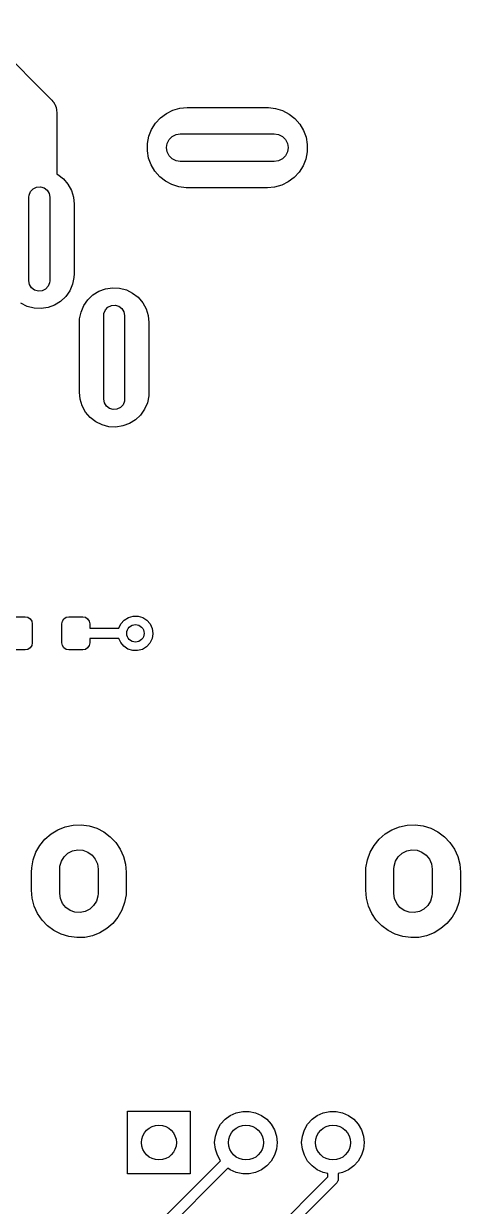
# Model space of a CAD drawing. Extents: x 74 to 208, y -143 to -31.
# Drawn here: x 191.73 to 204.28, y -65.34 to -31.4 of the extents above; entities that cross this region are included whole.
import ezdxf

# ---------------------------------------------------------------- set-up
doc = ezdxf.new("R2010")
doc.units = 0
doc.layers.add('BLACK', color=7, linetype='CONTINUOUS')

msp = doc.modelspace()

# ---------------------------------------------------------------- linework, layer by layer
at = {"layer": 'BLACK', "linetype": 'CONTINUOUS'}
for p, q in [((190.346, -31.3964), (192.538, -33.5884)), ((192.538, -33.5884), (192.542, -33.5928)), ((192.542, -33.5928), (192.572, -33.634)), ((192.572, -33.634), (192.605, -33.6726)), ((192.605, -33.6726), (192.614, -33.691)), ((192.614, -33.691), (192.625, -33.7073)), ((192.625, -33.7073), (192.643, -33.7552)), ((192.643, -33.7552), (192.664, -33.8017)), ((192.664, -33.8017), (192.667, -33.8216)), ((192.667, -33.8216), (192.674, -33.8406)), ((192.674, -33.8406), (192.677, -33.8915)), ((192.677, -33.8915), (192.684, -33.942)), ((192.684, -33.942), (192.684, -35.7122)), ((195.833, -33.9745), (196.022, -33.8814)), ((196.022, -33.8814), (196.224, -33.8243)), ((196.224, -33.8243), (196.434, -33.805)), ((196.434, -33.805), (198.734, -33.805)), ((198.734, -33.805), (198.764, -33.8054)), ((198.764, -33.8054), (198.973, -33.8301)), ((198.973, -33.8301), (199.174, -33.8925)), ((199.174, -33.8925), (199.36, -33.9905)), ((195.409, -34.4329), (195.522, -34.2549)), ((195.522, -34.2549), (195.665, -34.1004)), ((195.665, -34.1004), (195.833, -33.9745)), ((199.36, -33.9905), (199.526, -34.1208)), ((199.526, -34.1208), (199.664, -34.279)), ((199.664, -34.279), (199.772, -34.4599)), ((195.331, -34.6284), (195.409, -34.4329)), ((195.999, -34.6314), (196.11, -34.5746)), ((196.11, -34.5746), (196.234, -34.555)), ((196.234, -34.555), (198.934, -34.555)), ((198.934, -34.555), (199.058, -34.5746)), ((199.058, -34.5746), (199.169, -34.6314)), ((199.772, -34.4599), (199.845, -34.6574)), ((195.288, -35.0452), (195.29, -34.8348)), ((195.29, -34.8348), (195.331, -34.6284)), ((195.834, -34.955), (195.854, -34.8314)), ((195.854, -35.0786), (195.834, -34.955)), ((195.854, -34.8314), (195.91, -34.7199)), ((195.91, -34.7199), (195.999, -34.6314)), ((199.169, -34.6314), (199.258, -34.7199)), ((199.258, -34.7199), (199.314, -34.8314)), ((199.314, -34.8314), (199.334, -34.955)), ((199.334, -34.955), (199.314, -35.0786)), ((199.845, -34.6574), (199.88, -34.8648)), ((199.88, -34.8648), (199.878, -35.0752)), ((195.323, -35.2526), (195.288, -35.0452)), ((195.396, -35.4501), (195.323, -35.2526)), ((195.91, -35.1901), (195.854, -35.0786)), ((195.999, -35.2786), (195.91, -35.1901)), ((196.11, -35.3354), (195.999, -35.2786)), ((199.169, -35.2786), (199.058, -35.3354)), ((199.258, -35.1901), (199.169, -35.2786)), ((199.314, -35.0786), (199.258, -35.1901)), ((199.837, -35.2816), (199.759, -35.4771)), ((199.878, -35.0752), (199.837, -35.2816)), ((195.504, -35.631), (195.396, -35.4501)), ((195.642, -35.7892), (195.504, -35.631)), ((196.234, -35.355), (196.11, -35.3354)), ((198.934, -35.355), (196.234, -35.355)), ((199.058, -35.3354), (198.934, -35.355)), ((199.759, -35.4771), (199.646, -35.6551)), ((192.684, -35.7122), (192.714, -35.727)), ((192.714, -35.727), (192.874, -35.8508)), ((192.874, -35.8508), (193.005, -36.0043)), ((195.808, -35.9195), (195.642, -35.7892)), ((195.994, -36.0175), (195.808, -35.9195)), ((199.335, -35.9355), (199.146, -36.0286)), ((199.504, -35.8096), (199.335, -35.9355)), ((199.646, -35.6551), (199.504, -35.8096)), ((191.884, -36.375), (191.89, -36.3167)), ((191.89, -36.3167), (191.93, -36.2147)), ((191.93, -36.2147), (192.005, -36.1342)), ((192.005, -36.1342), (192.104, -36.0859)), ((192.104, -36.0859), (192.213, -36.0764)), ((192.213, -36.0764), (192.319, -36.107)), ((192.319, -36.107), (192.406, -36.1735)), ((192.406, -36.1735), (192.464, -36.267)), ((192.464, -36.267), (192.484, -36.375)), ((193.005, -36.0043), (193.103, -36.1811)), ((193.103, -36.1811), (193.164, -36.3739)), ((196.195, -36.0799), (195.994, -36.0175)), ((196.404, -36.1046), (196.195, -36.0799)), ((196.434, -36.105), (196.404, -36.1046)), ((198.734, -36.105), (196.434, -36.105)), ((198.944, -36.0857), (198.734, -36.105)), ((199.146, -36.0286), (198.944, -36.0857)), ((191.884, -38.775), (191.884, -36.375)), ((192.484, -36.375), (192.484, -38.775)), ((193.164, -36.3739), (193.184, -36.575)), ((193.184, -36.575), (193.184, -38.575)), ((193.179, -38.6795), (193.137, -38.8774)), ((193.184, -38.575), (193.179, -38.6795)), ((191.904, -38.883), (191.884, -38.775)), ((191.962, -38.9765), (191.904, -38.883)), ((192.049, -39.043), (191.962, -38.9765)), ((192.363, -39.0158), (192.264, -39.0641)), ((192.438, -38.9353), (192.363, -39.0158)), ((192.478, -38.8333), (192.438, -38.9353)), ((192.484, -38.775), (192.478, -38.8333)), ((193.137, -38.8774), (193.057, -39.0629)), ((193.896, -39.0762), (194.085, -39.0064)), ((194.085, -39.0064), (194.285, -38.9762)), ((194.285, -38.9762), (194.487, -38.9868)), ((194.487, -38.9868), (194.683, -39.0377)), ((192.155, -39.0736), (192.049, -39.043)), ((192.264, -39.0641), (192.155, -39.0736)), ((192.794, -39.3673), (192.622, -39.4738)), ((192.941, -39.2284), (192.794, -39.3673)), ((193.057, -39.0629), (192.941, -39.2284)), ((193.461, -39.4871), (193.577, -39.3216)), ((193.577, -39.3216), (193.724, -39.1827)), ((193.724, -39.1827), (193.896, -39.0762)), ((194.683, -39.0377), (194.864, -39.127)), ((194.864, -39.127), (195.024, -39.2508)), ((195.024, -39.2508), (195.155, -39.4043)), ((191.835, -39.5123), (191.654, -39.423)), ((192.031, -39.5632), (191.835, -39.5123)), ((192.233, -39.5738), (192.031, -39.5632)), ((192.433, -39.5436), (192.233, -39.5738)), ((192.622, -39.4738), (192.433, -39.5436)), ((193.339, -39.8705), (193.381, -39.6726)), ((193.381, -39.6726), (193.461, -39.4871)), ((194.04, -39.7167), (194.08, -39.6147)), ((194.08, -39.6147), (194.155, -39.5342)), ((194.155, -39.5342), (194.254, -39.4859)), ((194.254, -39.4859), (194.363, -39.4764)), ((194.363, -39.4764), (194.469, -39.507)), ((194.469, -39.507), (194.556, -39.5735)), ((194.556, -39.5735), (194.614, -39.667)), ((194.614, -39.667), (194.634, -39.775)), ((195.155, -39.4043), (195.253, -39.5811)), ((195.253, -39.5811), (195.314, -39.7739)), ((193.334, -39.975), (193.339, -39.8705)), ((193.334, -41.975), (193.334, -39.975)), ((194.034, -39.775), (194.04, -39.7167)), ((194.034, -42.175), (194.034, -39.775)), ((194.634, -39.775), (194.634, -42.175)), ((195.314, -39.7739), (195.334, -39.975)), ((195.334, -39.975), (195.334, -41.975)), ((193.354, -42.1761), (193.334, -41.975)), ((195.329, -42.0795), (195.287, -42.2774)), ((195.334, -41.975), (195.329, -42.0795)), ((193.415, -42.3689), (193.354, -42.1761)), ((193.513, -42.5457), (193.415, -42.3689)), ((194.054, -42.283), (194.034, -42.175)), ((194.112, -42.3765), (194.054, -42.283)), ((194.199, -42.443), (194.112, -42.3765)), ((194.513, -42.4158), (194.414, -42.4641)), ((194.588, -42.3353), (194.513, -42.4158)), ((194.628, -42.2333), (194.588, -42.3353)), ((194.634, -42.175), (194.628, -42.2333)), ((195.287, -42.2774), (195.207, -42.4629)), ((193.644, -42.6992), (193.513, -42.5457)), ((193.804, -42.823), (193.644, -42.6992)), ((194.305, -42.4736), (194.199, -42.443)), ((194.414, -42.4641), (194.305, -42.4736)), ((194.944, -42.7673), (194.772, -42.8738)), ((195.091, -42.6284), (194.944, -42.7673)), ((195.207, -42.4629), (195.091, -42.6284)), ((193.985, -42.9123), (193.804, -42.823)), ((194.181, -42.9632), (193.985, -42.9123)), ((194.383, -42.9738), (194.181, -42.9632)), ((194.583, -42.9436), (194.383, -42.9738)), ((194.772, -42.8738), (194.583, -42.9436)), ((191.38, -48.42), (191.78, -48.42)), ((191.78, -48.42), (191.857, -48.4352)), ((191.857, -48.4352), (191.921, -48.4786)), ((191.921, -48.4786), (191.965, -48.5435)), ((192.845, -48.5435), (192.889, -48.4786)), ((192.889, -48.4786), (192.953, -48.4352)), ((192.953, -48.4352), (193.03, -48.42)), ((193.03, -48.42), (193.43, -48.42)), ((193.43, -48.42), (193.507, -48.4352)), ((193.507, -48.4352), (193.571, -48.4786)), ((193.571, -48.4786), (193.615, -48.5435)), ((194.527, -48.6205), (194.621, -48.5142)), ((194.621, -48.5142), (194.741, -48.4386)), ((194.741, -48.4386), (194.877, -48.3996)), ((194.877, -48.3996), (195.019, -48.4005)), ((195.019, -48.4005), (195.155, -48.4411)), ((195.155, -48.4411), (195.274, -48.5182)), ((195.274, -48.5182), (195.366, -48.6256)), ((191.965, -48.5435), (191.98, -48.62)), ((191.98, -48.62), (191.98, -49.17)), ((192.83, -48.62), (192.845, -48.5435)), ((192.83, -49.17), (192.83, -48.62)), ((193.615, -48.5435), (193.63, -48.62)), ((193.63, -48.62), (193.63, -48.745)), ((193.63, -48.745), (194.469, -48.745)), ((194.469, -48.745), (194.527, -48.6205)), ((195.366, -48.6256), (195.425, -48.7547)), ((195.425, -48.7547), (195.445, -48.895)), ((191.98, -49.17), (191.965, -49.2465)), ((192.845, -49.2465), (192.83, -49.17)), ((193.63, -49.17), (193.615, -49.2465)), ((194.47, -49.045), (193.63, -49.045)), ((193.63, -49.045), (193.63, -49.17)), ((194.521, -49.1592), (194.47, -49.045)), ((194.612, -49.2677), (194.521, -49.1592)), ((195.36, -49.1746), (195.264, -49.2797)), ((195.421, -49.047), (195.36, -49.1746)), ((195.445, -48.9072), (195.421, -49.047)), ((195.445, -48.895), (195.445, -48.9072)), ((191.78, -49.37), (191.38, -49.37)), ((191.857, -49.3548), (191.78, -49.37)), ((191.921, -49.3114), (191.857, -49.3548)), ((191.965, -49.2465), (191.921, -49.3114)), ((192.889, -49.3114), (192.845, -49.2465)), ((192.953, -49.3548), (192.889, -49.3114)), ((193.03, -49.37), (192.953, -49.3548)), ((193.43, -49.37), (193.03, -49.37)), ((193.507, -49.3548), (193.43, -49.37)), ((193.571, -49.3114), (193.507, -49.3548)), ((193.615, -49.2465), (193.571, -49.3114)), ((194.73, -49.3463), (194.612, -49.2677)), ((194.865, -49.3886), (194.73, -49.3463)), ((195.007, -49.3912), (194.865, -49.3886)), ((195.144, -49.3539), (195.007, -49.3912)), ((195.264, -49.2797), (195.144, -49.3539)), ((192.519, -54.6511), (192.715, -54.5318)), ((192.715, -54.5318), (192.929, -54.4474)), ((192.929, -54.4474), (193.154, -54.4001)), ((193.154, -54.4001), (193.384, -54.3915)), ((193.384, -54.3915), (193.612, -54.4217)), ((193.612, -54.4217), (193.832, -54.4899)), ((193.832, -54.4899), (194.037, -54.5941)), ((194.037, -54.5941), (194.221, -54.7314)), ((202.119, -54.6511), (202.315, -54.5318)), ((202.315, -54.5318), (202.529, -54.4474)), ((202.529, -54.4474), (202.754, -54.4001)), ((202.754, -54.4001), (202.984, -54.3915)), ((202.984, -54.3915), (203.212, -54.4217)), ((203.212, -54.4217), (203.432, -54.4899)), ((203.432, -54.4899), (203.637, -54.5941)), ((203.637, -54.5941), (203.821, -54.7314)), ((192.085, -55.1795), (192.199, -54.9797)), ((192.199, -54.9797), (192.345, -54.8019)), ((192.345, -54.8019), (192.519, -54.6511)), ((194.221, -54.7314), (194.38, -54.8978)), ((194.38, -54.8978), (194.508, -55.0886)), ((201.685, -55.1795), (201.799, -54.9797)), ((201.799, -54.9797), (201.945, -54.8019)), ((201.945, -54.8019), (202.119, -54.6511)), ((203.821, -54.7314), (203.98, -54.8978)), ((203.98, -54.8978), (204.108, -55.0886)), ((192.007, -55.3957), (192.085, -55.1795)), ((192.818, -55.4363), (192.896, -55.3094)), ((192.896, -55.3094), (193.006, -55.2084)), ((193.006, -55.2084), (193.139, -55.1406)), ((193.139, -55.1406), (193.285, -55.1111)), ((193.285, -55.1111), (193.434, -55.122)), ((193.434, -55.122), (193.575, -55.1726)), ((193.575, -55.1726), (193.697, -55.2591)), ((193.697, -55.2591), (193.79, -55.3751)), ((194.508, -55.0886), (194.603, -55.2983)), ((194.603, -55.2983), (194.661, -55.5209)), ((201.607, -55.3957), (201.685, -55.1795)), ((202.418, -55.4363), (202.496, -55.3094)), ((202.496, -55.3094), (202.606, -55.2084)), ((202.606, -55.2084), (202.739, -55.1406)), ((202.739, -55.1406), (202.885, -55.1111)), ((202.885, -55.1111), (203.034, -55.122)), ((203.034, -55.122), (203.175, -55.1726)), ((203.175, -55.1726), (203.297, -55.2591)), ((203.297, -55.2591), (203.39, -55.3751)), ((204.108, -55.0886), (204.203, -55.2983)), ((204.203, -55.2983), (204.261, -55.5209)), ((191.96, -55.75), (191.966, -55.622)), ((191.966, -55.622), (192.007, -55.3957)), ((192.77, -55.66), (192.776, -55.5797)), ((192.77, -56.36), (192.77, -55.66)), ((192.776, -55.5797), (192.818, -55.4363)), ((193.79, -55.3751), (193.85, -55.5121)), ((193.85, -55.5121), (193.87, -55.66)), ((193.87, -55.66), (193.87, -56.36)), ((194.661, -55.5209), (194.68, -55.75)), ((201.56, -55.75), (201.566, -55.622)), ((201.566, -55.622), (201.607, -55.3957)), ((202.37, -55.66), (202.376, -55.5797)), ((202.37, -56.36), (202.37, -55.66)), ((202.376, -55.5797), (202.418, -55.4363)), ((203.39, -55.3751), (203.45, -55.5121)), ((203.45, -55.5121), (203.47, -55.66)), ((203.47, -55.66), (203.47, -56.36)), ((204.261, -55.5209), (204.28, -55.75)), ((191.96, -56.27), (191.96, -55.75)), ((194.68, -55.75), (194.68, -56.27)), ((201.56, -56.27), (201.56, -55.75)), ((204.28, -55.75), (204.28, -56.27)), ((191.979, -56.4991), (191.96, -56.27)), ((194.68, -56.27), (194.674, -56.398)), ((201.579, -56.4991), (201.56, -56.27)), ((204.28, -56.27), (204.274, -56.398)), ((192.037, -56.7217), (191.979, -56.4991)), ((192.79, -56.5079), (192.77, -56.36)), ((192.85, -56.6449), (192.79, -56.5079)), ((192.943, -56.7609), (192.85, -56.6449)), ((193.822, -56.5837), (193.744, -56.7106)), ((193.864, -56.4403), (193.822, -56.5837)), ((193.87, -56.36), (193.864, -56.4403)), ((194.633, -56.6243), (194.555, -56.8405)), ((194.674, -56.398), (194.633, -56.6243)), ((201.637, -56.7217), (201.579, -56.4991)), ((202.39, -56.5079), (202.37, -56.36)), ((202.45, -56.6449), (202.39, -56.5079)), ((202.543, -56.7609), (202.45, -56.6449)), ((203.422, -56.5837), (203.344, -56.7106)), ((203.464, -56.4403), (203.422, -56.5837)), ((203.47, -56.36), (203.464, -56.4403)), ((204.233, -56.6243), (204.155, -56.8405)), ((204.274, -56.398), (204.233, -56.6243)), ((192.132, -56.9314), (192.037, -56.7217)), ((192.26, -57.1222), (192.132, -56.9314)), ((193.065, -56.8474), (192.943, -56.7609)), ((193.206, -56.898), (193.065, -56.8474)), ((193.355, -56.9089), (193.206, -56.898)), ((193.501, -56.8794), (193.355, -56.9089)), ((193.634, -56.8116), (193.501, -56.8794)), ((193.744, -56.7106), (193.634, -56.8116)), ((194.555, -56.8405), (194.441, -57.0403)), ((201.732, -56.9314), (201.637, -56.7217)), ((201.86, -57.1222), (201.732, -56.9314)), ((202.665, -56.8474), (202.543, -56.7609)), ((202.806, -56.898), (202.665, -56.8474)), ((202.955, -56.9089), (202.806, -56.898)), ((203.101, -56.8794), (202.955, -56.9089)), ((203.234, -56.8116), (203.101, -56.8794)), ((203.344, -56.7106), (203.234, -56.8116)), ((204.155, -56.8405), (204.041, -57.0403)), ((192.419, -57.2886), (192.26, -57.1222)), ((192.603, -57.4259), (192.419, -57.2886)), ((194.295, -57.2181), (194.121, -57.3689)), ((194.441, -57.0403), (194.295, -57.2181)), ((202.019, -57.2886), (201.86, -57.1222)), ((202.203, -57.4259), (202.019, -57.2886)), ((203.895, -57.2181), (203.721, -57.3689)), ((204.041, -57.0403), (203.895, -57.2181)), ((192.808, -57.5301), (192.603, -57.4259)), ((193.028, -57.5983), (192.808, -57.5301)), ((193.256, -57.6285), (193.028, -57.5983)), ((193.486, -57.6199), (193.256, -57.6285)), ((193.711, -57.5726), (193.486, -57.6199)), ((193.925, -57.4882), (193.711, -57.5726)), ((194.121, -57.3689), (193.925, -57.4882)), ((202.408, -57.5301), (202.203, -57.4259)), ((202.628, -57.5983), (202.408, -57.5301)), ((202.856, -57.6285), (202.628, -57.5983)), ((203.086, -57.6199), (202.856, -57.6285)), ((203.311, -57.5726), (203.086, -57.6199)), ((203.525, -57.4882), (203.311, -57.5726)), ((203.721, -57.3689), (203.525, -57.4882)), ((194.72, -64.41), (194.72, -62.61)), ((194.72, -62.61), (196.52, -62.61)), ((196.52, -62.61), (196.52, -64.41)), ((197.518, -62.8412), (197.67, -62.7306)), ((197.67, -62.7306), (197.842, -62.654)), ((197.842, -62.654), (198.026, -62.6149)), ((198.026, -62.6149), (198.214, -62.6149)), ((198.214, -62.6149), (198.398, -62.654)), ((198.398, -62.654), (198.57, -62.7306)), ((198.57, -62.7306), (198.722, -62.8412)), ((200.018, -62.8412), (200.17, -62.7306)), ((200.17, -62.7306), (200.342, -62.654)), ((200.342, -62.654), (200.526, -62.6149)), ((200.526, -62.6149), (200.714, -62.6149)), ((200.714, -62.6149), (200.898, -62.654)), ((200.898, -62.654), (201.07, -62.7306)), ((201.07, -62.7306), (201.222, -62.8412)), ((197.298, -63.1439), (197.392, -62.981)), ((197.392, -62.981), (197.518, -62.8412)), ((198.722, -62.8412), (198.848, -62.981)), ((198.848, -62.981), (198.942, -63.1439)), ((199.798, -63.1439), (199.892, -62.981)), ((199.892, -62.981), (200.018, -62.8412)), ((201.222, -62.8412), (201.348, -62.981)), ((201.348, -62.981), (201.442, -63.1439)), ((197.22, -63.51), (197.24, -63.3229)), ((197.24, -63.3229), (197.298, -63.1439)), ((198.942, -63.1439), (199, -63.3229)), ((199, -63.3229), (199.02, -63.51)), ((199.72, -63.51), (199.74, -63.3229)), ((199.74, -63.3229), (199.798, -63.1439)), ((201.442, -63.1439), (201.5, -63.3229)), ((201.5, -63.3229), (201.52, -63.51)), ((197.24, -63.6971), (197.22, -63.51)), ((197.298, -63.8761), (197.24, -63.6971)), ((199, -63.6971), (198.942, -63.8761)), ((199.02, -63.51), (199, -63.6971)), ((199.74, -63.6971), (199.72, -63.51)), ((199.798, -63.8761), (199.74, -63.6971)), ((201.5, -63.6971), (201.442, -63.8761)), ((201.52, -63.51), (201.5, -63.6971)), ((192.734, -68.684), (197.387, -64.0307)), ((197.387, -64.0307), (197.298, -63.8761)), ((198.848, -64.039), (198.722, -64.1788)), ((198.942, -63.8761), (198.848, -64.039)), ((199.892, -64.039), (199.798, -63.8761)), ((200.018, -64.1788), (199.892, -64.039)), ((201.348, -64.039), (201.222, -64.1788)), ((201.442, -63.8761), (201.348, -64.039)), ((197.602, -64.2401), (192.902, -68.9401)), ((196.52, -64.41), (194.72, -64.41)), ((197.67, -64.2894), (197.602, -64.2401)), ((197.842, -64.366), (197.67, -64.2894)), ((198.026, -64.4051), (197.842, -64.366)), ((198.214, -64.4051), (198.026, -64.4051)), ((198.398, -64.366), (198.214, -64.4051)), ((198.57, -64.2894), (198.398, -64.366)), ((198.722, -64.1788), (198.57, -64.2894)), ((200.17, -64.2894), (200.018, -64.1788)), ((200.342, -64.366), (200.17, -64.2894)), ((200.47, -64.3932), (200.342, -64.366)), ((200.47, -64.4939), (200.47, -64.3932)), ((200.898, -64.366), (200.77, -64.3932)), ((200.77, -64.3932), (200.77, -64.556)), ((201.07, -64.2894), (200.898, -64.366)), ((201.222, -64.1788), (201.07, -64.2894)), ((197.949, -67.0151), (200.47, -64.4939)), ((200.726, -64.6621), (198.161, -67.2275)), ((200.736, -64.645), (200.726, -64.6621)), ((200.75, -64.631), (200.736, -64.645)), ((200.755, -64.6119), (200.75, -64.631)), ((200.765, -64.5948), (200.755, -64.6119)), ((200.77, -64.556), (200.765, -64.5751)), ((200.765, -64.5751), (200.765, -64.5948))]:
    msp.add_line(p, q, dxfattribs=at)
at = {"layer": 'BLACK'}
for centre, radius in [((194.945, -48.895), 0.25), ((195.62, -63.51), 0.5), ((198.12, -63.51), 0.5), ((200.62, -63.51), 0.5)]:
    msp.add_circle(centre, radius, dxfattribs=at)

doc.saveas('drawing.dxf')
